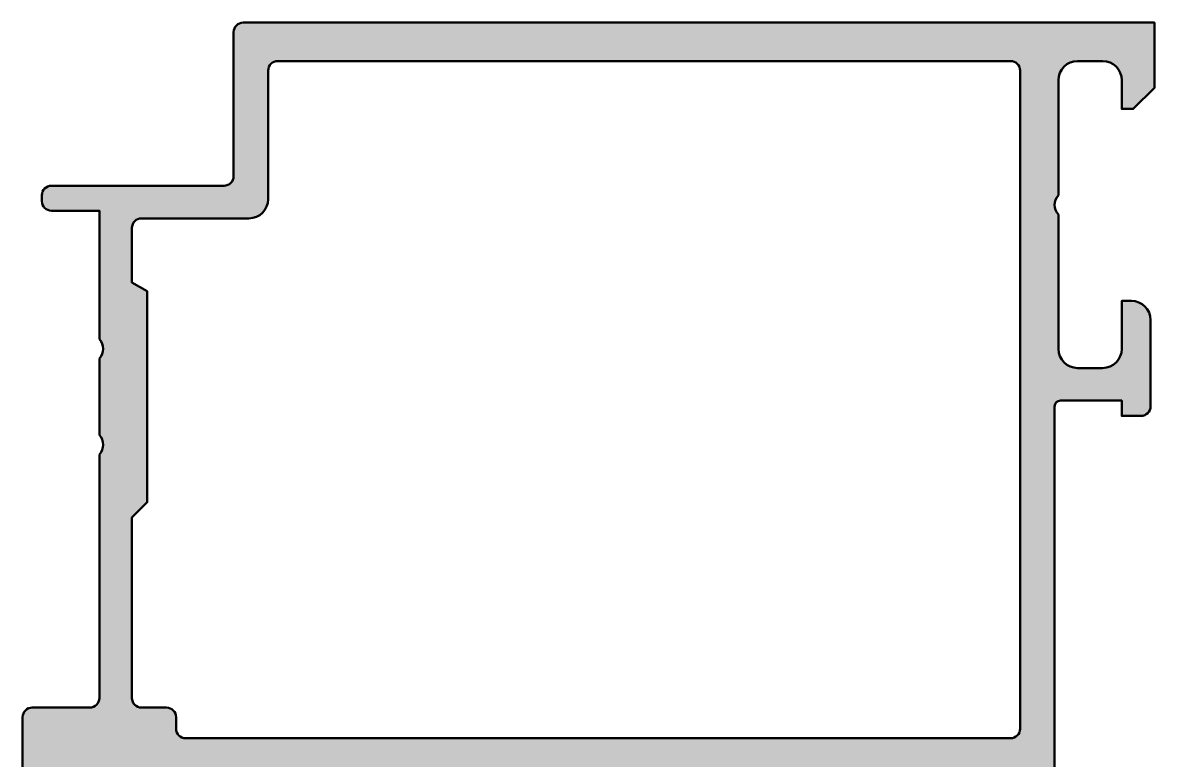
# Model space of a CAD drawing. Extents: x 20 to 83, y 3 to 90.
# Drawn here: x 24 to 83, y 51.6 to 90 of the extents above; entities that cross this region are included whole.
import ezdxf

# ---------------------------------------------------------------- set-up
doc = ezdxf.new("R2010")
doc.units = 0
doc.layers.add('0S-Alu contour', color=7, linetype='Continuous', lineweight=50)
doc.layers.add('0S-Alu hatch', color=252, linetype='Continuous', lineweight=25)

# ---------------------------------------------------------------- blocks, each defined once
blk = doc.blocks.new('438410__7ED22B1E_6EBC_4814_AFDC_07412EA4802B_')
at = {"layer": '0S-Alu hatch'}
h = blk.add_hatch(color=256, dxfattribs=at)
edge = h.paths.add_edge_path()
edge.add_arc((35.49641025641022, 89.501282051282), 0.5, 90, 180)
edge.add_line((34.99641025641022, 89.501282051282), (34.99641025641022, 82.001282051282))
edge.add_ellipse((34.49641025641023, 82.001282051282), major_axis=(-0.4999999999999929, 0), ratio=1, start_angle=89.9999999999992, end_angle=180, ccw=False)
edge.add_line((34.49641025641022, 81.501282051282), (25.49641025641025, 81.50128205128202))
edge.add_arc((25.49641025641025, 81.00128205128198), 0.5000000000000285, 90, 180)
edge.add_line((24.99641025641022, 81.00128205128198), (24.99641025641022, 80.70128205128206))
edge.add_arc((25.49641025641022, 80.701282051282), 0.5, 180, 270)
edge.add_line((25.49641025641022, 80.201282051282), (27.99641025641022, 80.20128205128206))
edge.add_line((27.99641025641022, 80.20128205128206), (27.99641025641022, 73.50128205128202))
edge.add_ellipse((27.47138330241757, 73.00128205128202), major_axis=(-0.7250195186467799, 0), ratio=1, start_angle=136.3986500484086, end_angle=223.6013499515915, ccw=False)
edge.add_line((27.99641025641022, 72.50128205128202), (27.99641025641022, 68.50128205128203))
edge.add_ellipse((27.47138330241756, 68.00128205128203), major_axis=(-0.7250195186467849, 0), ratio=1, start_angle=136.398650048409, end_angle=223.6013499515911, ccw=False)
edge.add_line((27.99641025641022, 67.50128205128203), (27.99641025641022, 54.80128205128202))
edge.add_ellipse((27.49641025641016, 54.80128205128202), major_axis=(-0.500000000000057, 0), ratio=1, start_angle=89.9999999999983, end_angle=180, ccw=False)
edge.add_line((27.49641025641015, 54.30128205128196), (24.49641025641024, 54.30128205128209))
edge.add_arc((24.49641025641021, 53.80128205128211), 0.4999999999999787, 89.99999999999756, 180)
edge.add_line((23.99641025641024, 53.80128205128211), (23.99641025641022, 50.70128205128206))
edge.add_ellipse((23.91757380986712, 50.43376145928888), major_axis=(-0.278895056327505, 0), ratio=1, start_angle=178.8354106258831, end_angle=253.58012358050001, ccw=False)
edge.add_line((24.19641125641024, 50.42809305129041), (24.19641125641024, 49.97449905129053))
edge.add_ellipse((23.9175431607671, 49.96883839181347), major_axis=(-0.2789255417371223, 0), ratio=1, start_angle=106.4245945553505, end_angle=181.1628700728881, ccw=False)
edge.add_line((23.99641025641024, 49.70129505129055), (23.99641025641024, 47.82128405128202))
edge.add_arc((24.29641025641028, 47.82128405128202), 0.3000000000000327, 180, 269.9999999999986)
edge.add_line((24.29641025641027, 47.52128405128199), (25.27638457545297, 47.52128405128199))
edge.add_arc((25.27638457545297, 47.82128405128201), 0.3000000000000256, 270, 360)
edge.add_line((25.576384575453, 47.82128405128201), (25.57638457545301, 50.58128205128205))
edge.add_ellipse((25.69638457545302, 50.58128205128205), major_axis=(-0.1200000000000116, 0), ratio=1, start_angle=269.9999999999966, end_angle=360, ccw=False)
edge.add_line((25.69638457545302, 50.70128205128206), (29.99641025641021, 50.70128205128206))
edge.add_ellipse((29.99641025641021, 50.20128205128204), major_axis=(-0.5000000000000142, 0), ratio=1, start_angle=180, end_angle=270, ccw=False)
edge.add_line((30.49641025641022, 50.20128205128204), (30.49641025641022, 49.50128205128201))
edge.add_line((30.49641025641022, 49.50128205128201), (29.11491479878785, 47.10846172825445))
edge.add_arc((29.23453004105852, 47.03940183593029), 0.1381197846483168, 149.9999999999981, 275.6225775507975)
edge.add_arc((28.75818701523636, 51.87789091312978), 5.000000000000007, 275.6225775507943, 342.2515836439303)
edge.add_ellipse((33.99641025641023, 50.20128205128201), major_axis=(-0.5000000000000469, 0), ratio=1, start_angle=270, end_angle=342.25158364393144, ccw=False)
edge.add_line((33.99641025641023, 50.70128205128206), (67.79641025641035, 50.70128205128206))
edge.add_ellipse((67.79641025641035, 50.20128205128203), major_axis=(-0.5000000000000285, 0), ratio=1, start_angle=197.7484163560691, end_angle=270, ccw=False)
edge.add_arc((73.0346334975842, 51.87789091312977), 4.999999999999981, 197.7484163560693, 264.3774224492041)
edge.add_arc((72.55829047176191, 47.03940183593029), 0.1381197846482897, 264.3774224491984, 390.0000000000042)
edge.add_line((72.67790571403255, 47.10846172825443), (71.29641025641021, 49.50128205128201))
edge.add_line((71.29641025641021, 49.50128205128201), (71.29641025641021, 50.20128205128205))
edge.add_ellipse((71.79641025641021, 50.20128205128205), major_axis=(-0.5, 0), ratio=1, start_angle=270, end_angle=360, ccw=False)
edge.add_line((71.79641025641021, 50.70128205128206), (76.09643593736743, 50.70128205128206))
edge.add_ellipse((76.09643593736743, 50.58128205128205), major_axis=(-0.1199999999999974, 0), ratio=1, start_angle=180, end_angle=270, ccw=False)
edge.add_line((76.21643593736744, 50.58128205128205), (76.21643593736744, 47.82128405128201))
edge.add_arc((76.51643593736745, 47.82128405128201), 0.3000000000000114, 180, 270)
edge.add_line((76.51643593736745, 47.521284051282), (77.49641025641017, 47.52128405128199))
edge.add_arc((77.49641025641017, 47.82128405128203), 0.3000000000000398, 270, 360)
edge.add_line((77.79641025641021, 47.82128405128203), (77.79641025641021, 49.70129505129055))
edge.add_ellipse((77.87527735205342, 49.96883839181352), major_axis=(-0.2789255417371884, 0), ratio=1, start_angle=-1.1628700728750232, end_angle=73.57540544463978, ccw=False)
edge.add_line((77.59640925641021, 49.97449905129052), (77.59640925641018, 50.42809305129058))
edge.add_ellipse((77.87524670295326, 50.43376145928893), major_axis=(-0.2788950563274515, 0), ratio=1, start_angle=-73.5801235805132, end_angle=1.1645893740924862, ccw=False)
edge.add_line((77.79641025641024, 50.70128205128207), (77.79641025641024, 70.001282051282))
edge.add_ellipse((78.09641025641022, 70.001282051282), major_axis=(-0.2999999999999829, 0), ratio=1, start_angle=270.00000000000273, end_angle=360, ccw=False)
edge.add_line((78.0964102564102, 70.30128205128199), (81.29641025641021, 70.3012820512821))
edge.add_line((81.29641025641021, 70.3012820512821), (81.29641025641024, 69.50128205128203))
edge.add_line((81.29641025641024, 69.50128205128203), (82.2964102564102, 69.50128205128203))
edge.add_arc((82.2964102564102, 70.001282051282), 0.4999999999999716, 270, 360)
edge.add_line((82.79641025641018, 70.001282051282), (82.79641025641021, 74.501282051282))
edge.add_arc((81.79641025641023, 74.50128205128205), 0.9999999999999715, 0, 90)
edge.add_line((81.79641025641023, 75.50128205128202), (81.29641025641024, 75.50128205128202))
edge.add_line((81.29641025641024, 75.50128205128202), (81.29641025641024, 73.00128205128205))
edge.add_ellipse((80.29641025641023, 73.00128205128202), major_axis=(-1.000000000000014, 0), ratio=1, start_angle=90, end_angle=180, ccw=False)
edge.add_line((80.29641025641023, 72.001282051282), (78.99641025641023, 72.00128205128203))
edge.add_ellipse((78.99641025641023, 73.00128205128202), major_axis=(-0.9999999999999857, 0), ratio=1, start_angle=0, end_angle=90, ccw=False)
edge.add_line((77.99641025641024, 73.00128205128202), (77.99641025641021, 80.00128205128202))
edge.add_ellipse((78.52141025641023, 80.501282051282), major_axis=(-0.7250000000000041, 0), ratio=1, start_angle=-43.60281897270329, end_angle=43.60281897270329, ccw=False)
edge.add_line((77.99641025641021, 81.00128205128202), (77.99641025641021, 87.00128205128205))
edge.add_ellipse((78.99641025641023, 87.001282051282), major_axis=(-1, 0), ratio=1, start_angle=270, end_angle=360, ccw=False)
edge.add_line((78.99641025641023, 88.001282051282), (80.29641025641021, 88.001282051282))
edge.add_ellipse((80.29641025641021, 87.001282051282), major_axis=(-1, 0), ratio=1, start_angle=180, end_angle=270, ccw=False)
edge.add_line((81.29641025641021, 87.001282051282), (81.29641025641021, 85.501282051282))
edge.add_line((81.29641025641021, 85.501282051282), (81.89641025641023, 85.501282051282))
edge.add_line((81.89641025641023, 85.501282051282), (82.99641025641021, 86.60128205128204))
edge.add_line((82.99641025641021, 86.60128205128204), (82.99641025641021, 90.00128205128202))
edge.add_line((82.99641025641021, 90.00128205128202), (35.49641025641022, 90.00128205128202))
edge = h.paths.add_edge_path()
edge.add_ellipse((37.29641025641022, 87.50128205128202), major_axis=(-0.5, 0), ratio=1, start_angle=270, end_angle=360, ccw=False)
edge.add_line((37.29641025641022, 88.001282051282), (75.49641025641021, 88.001282051282))
edge.add_ellipse((75.49641025641021, 87.50128205128202), major_axis=(-0.5, 0), ratio=1, start_angle=180, end_angle=270, ccw=False)
edge.add_line((75.99641025641023, 87.50128205128202), (75.99641025641023, 53.20128205128206))
edge.add_ellipse((75.49641025641021, 53.20128205128206), major_axis=(-0.5000000000000142, 0), ratio=1, start_angle=90, end_angle=180, ccw=False)
edge.add_line((75.49641025641021, 52.70128205128205), (32.49641025641022, 52.70128205128205))
edge.add_ellipse((32.49641025641022, 53.20128205128206), major_axis=(-0.5, 0), ratio=1, start_angle=0, end_angle=90, ccw=False)
edge.add_line((31.99641025641022, 53.20128205128206), (31.99641025641022, 53.80128205128208))
edge.add_arc((31.49641025641022, 53.80128205128208), 0.5, 0, 90)
edge.add_line((31.49641025641022, 54.30128205128208), (30.19641025641017, 54.30128205128208))
edge.add_ellipse((30.19641025641017, 54.80128205128202), major_axis=(-0.4999999999999432, 0), ratio=1, start_angle=0, end_angle=90, ccw=False)
edge.add_line((29.69641025641023, 54.80128205128202), (29.69641025641023, 64.20128205128205))
edge.add_line((29.69641025641023, 64.20128205128205), (30.49641025641022, 65.001282051282))
edge.add_line((30.49641025641022, 65.001282051282), (30.49641025641022, 76.00128205128202))
edge.add_line((30.49641025641022, 76.00128205128202), (29.69641025641023, 76.46316226663372))
edge.add_line((29.69641025641023, 76.46316226663372), (29.69641025641024, 79.30128205128209))
edge.add_ellipse((30.19641025641024, 79.30128205128209), major_axis=(-0.5, 0), ratio=1, start_angle=270, end_angle=360, ccw=False)
edge.add_line((30.19641025641024, 79.80128205128209), (35.79641025641028, 79.80128205128209))
edge.add_arc((35.79641025641028, 80.80128205128202), 0.999999999999943, 270, 360)
edge.add_line((36.79641025641022, 80.80128205128202), (36.79641025641022, 87.50128205128202))
at = {"layer": '0S-Alu contour', "color": 7}
for points in [[(81.29641025641021, 87.001282051282), (81.29641025641021, 85.501282051282), (81.89641025641023, 85.501282051282), (82.99641025641021, 86.60128205128204), (82.99641025641021, 90.00128205128202), (35.49641025641022, 90.00128205128202)], [(34.99641025641022, 89.501282051282), (34.99641025641022, 82.001282051282)], [(37.29641025641022, 88.001282051282), (75.49641025641021, 88.001282051282)], [(78.99641025641023, 88.001282051282), (80.29641025641021, 88.001282051282)], [(36.79641025641022, 80.80128205128202), (36.79641025641022, 87.50128205128202)], [(75.99641025641023, 87.50128205128202), (75.99641025641023, 53.20128205128206)], [(77.99641025641021, 81.00128205128202), (77.99641025641021, 87.00128205128205)], [(34.49641025641022, 81.501282051282), (25.49641025641025, 81.50128205128202)], [(24.99641025641022, 81.00128205128198), (24.99641025641022, 80.70128205128206)], [(25.49641025641022, 80.201282051282), (27.99641025641022, 80.20128205128206), (27.99641025641022, 73.50128205128202)], [(30.19641025641024, 79.80128205128209), (35.79641025641028, 79.80128205128209)], [(77.99641025641024, 73.00128205128202), (77.99641025641021, 80.00128205128202)], [(29.69641025641023, 54.80128205128202), (29.69641025641023, 64.20128205128205), (30.49641025641022, 65.001282051282), (30.49641025641022, 76.00128205128202), (29.69641025641023, 76.46316226663372), (29.69641025641024, 79.30128205128209)], [(81.79641025641023, 75.50128205128202), (81.29641025641024, 75.50128205128202), (81.29641025641024, 73.00128205128205)], [(82.79641025641018, 70.001282051282), (82.79641025641021, 74.501282051282)], [(27.99641025641022, 72.50128205128202), (27.99641025641022, 68.50128205128203)], [(80.29641025641023, 72.001282051282), (78.99641025641023, 72.00128205128203)], [(78.0964102564102, 70.30128205128199), (81.29641025641021, 70.3012820512821), (81.29641025641024, 69.50128205128203), (82.2964102564102, 69.50128205128203)], [(77.79641025641024, 50.70128205128207), (77.79641025641024, 70.001282051282)], [(27.99641025641022, 67.50128205128203), (27.99641025641022, 54.80128205128202)], [(27.49641025641015, 54.30128205128196), (24.49641025641024, 54.30128205128209)], [(31.49641025641022, 54.30128205128208), (30.19641025641017, 54.30128205128208)], [(23.99641025641024, 53.80128205128211), (23.99641025641022, 50.70128205128206)], [(31.99641025641022, 53.20128205128206), (31.99641025641022, 53.80128205128208)], [(75.49641025641021, 52.70128205128205), (32.49641025641022, 52.70128205128205)], [(24.19641125641024, 50.42809305129041), (24.19641125641024, 49.97449905129053)], [(25.576384575453, 47.82128405128201), (25.57638457545301, 50.58128205128205)], [(25.69638457545302, 50.70128205128206), (29.99641025641021, 50.70128205128206)], [(30.49641025641022, 50.20128205128204), (30.49641025641022, 49.50128205128201), (29.11491479878785, 47.10846172825445)], [(33.99641025641023, 50.70128205128206), (67.79641025641035, 50.70128205128206)], [(72.67790571403255, 47.10846172825443), (71.29641025641021, 49.50128205128201), (71.29641025641021, 50.20128205128205)], [(71.79641025641021, 50.70128205128206), (76.09643593736743, 50.70128205128206)], [(76.21643593736744, 50.58128205128205), (76.21643593736744, 47.82128405128201)], [(77.59640925641021, 49.97449905129052), (77.59640925641018, 50.42809305129058)], [(23.99641025641024, 49.70129505129055), (23.99641025641024, 47.82128405128202)], [(77.79641025641021, 47.82128405128203), (77.79641025641021, 49.70129505129055)], [(24.29641025641027, 47.52128405128199), (25.27638457545297, 47.52128405128199)], [(76.51643593736745, 47.521284051282), (77.49641025641017, 47.52128405128199)]]:
    blk.add_lwpolyline(points, dxfattribs=at)
for centre, radius, start, end in [((35.49641025641022, 89.501282051282), 0.5, 90, 180), ((25.49641025641025, 81.00128205128198), 0.5000000000000285, 90, 180), ((25.49641025641022, 80.701282051282), 0.5, 180, 270), ((35.79641025641028, 80.80128205128202), 0.999999999999943, 270, 0), ((81.79641025641023, 74.50128205128205), 0.9999999999999715, 0, 90), ((82.2964102564102, 70.001282051282), 0.4999999999999716, 270, 0), ((24.49641025641021, 53.80128205128211), 0.4999999999999787, 89.99999999999756, 180), ((31.49641025641022, 53.80128205128208), 0.5, 0, 90), ((28.75818701523636, 51.87789091312978), 5.000000000000007, 275.6225775507943, 342.2515836439303), ((73.0346334975842, 51.87789091312977), 4.999999999999981, 197.7484163560693, 264.3774224492041), ((24.29641025641028, 47.82128405128202), 0.3000000000000327, 180, 269.9999999999986), ((25.27638457545297, 47.82128405128201), 0.3000000000000256, 270, 0), ((76.51643593736745, 47.82128405128201), 0.3000000000000114, 180, 270), ((77.49641025641017, 47.82128405128203), 0.3000000000000398, 270, 0), ((29.23453004105852, 47.03940183593029), 0.1381197846483168, 149.9999999999981, 275.6225775507975), ((72.55829047176191, 47.03940183593029), 0.1381197846482897, 264.3774224491984, 30.00000000000416)]:
    blk.add_arc(centre, radius, start, end, dxfattribs=at)
at = {"layer": '0S-Alu contour', "color": 7, "extrusion": (0, 0, -1)}
for centre, radius, start, end in [((-37.29641025641022, 87.50128205128202), 0.5, 0, 90), ((-75.49641025641021, 87.50128205128202), 0.5, 90, 180), ((-78.99641025641023, 87.001282051282), 1, 0, 90), ((-80.29641025641021, 87.001282051282), 1, 90, 180), ((-34.49641025641023, 82.001282051282), 0.4999999999999929, 180, 270.0000000000008), ((-78.52141025641023, 80.501282051282), 0.7250000000000041, 316.3971810272967, 43.60281897270331), ((-30.19641025641024, 79.30128205128209), 0.5, 0, 90), ((-27.47138330241757, 73.00128205128202), 0.7250195186467799, 136.3986500484085, 223.6013499515914), ((-78.99641025641023, 73.00128205128202), 0.9999999999999857, 270, 0), ((-80.29641025641023, 73.00128205128202), 1.000000000000014, 180, 270), ((-78.09641025641022, 70.001282051282), 0.2999999999999829, 0, 89.99999999999729), ((-27.47138330241756, 68.00128205128203), 0.7250195186467849, 136.3986500484089, 223.601349951591), ((-27.49641025641016, 54.80128205128202), 0.500000000000057, 180, 270.0000000000017), ((-30.19641025641017, 54.80128205128202), 0.4999999999999432, 270, 0), ((-32.49641025641022, 53.20128205128206), 0.5, 270, 0), ((-75.49641025641021, 53.20128205128206), 0.5000000000000142, 180, 270), ((-23.91757380986712, 50.43376145928888), 0.278895056327505, 106.4198764195, 181.1645893741169), ((-25.69638457545302, 50.58128205128205), 0.1200000000000116, 0, 90.0000000000034), ((-29.99641025641021, 50.20128205128204), 0.5000000000000142, 90, 180), ((-33.99641025641023, 50.20128205128201), 0.5000000000000469, 17.74841635606859, 90), ((-67.79641025641035, 50.20128205128203), 0.5000000000000285, 90, 162.2515836439309), ((-71.79641025641021, 50.20128205128205), 0.5, 0, 90), ((-76.09643593736743, 50.58128205128205), 0.1199999999999974, 90, 180), ((-77.87524670295326, 50.43376145928893), 0.2788950563274515, 358.8354106259075, 73.58012358051329), ((-23.9175431607671, 49.96883839181347), 0.2789255417371223, 178.8371299271119, 253.5754054446495), ((-77.87527735205342, 49.96883839181352), 0.2789255417371884, 286.4245945553602, 1.162870072874941)]:
    blk.add_arc(centre, radius, start, end, dxfattribs=at)
blk = doc.blocks.new('439430__43355183_C0E1_4216_8721_8AFB1B114153_')
at = {"layer": '0S-Alu contour', "color": 7}
blk.add_blockref('438410__7ED22B1E_6EBC_4814_AFDC_07412EA4802B_', (0, 0), dxfattribs=at)

msp = doc.modelspace()

# ---------------------------------------------------------------- block references
at = {"layer": '0S-Alu contour', "color": 7}
msp.add_blockref('439430__43355183_C0E1_4216_8721_8AFB1B114153_', (0, 0), dxfattribs=at)

doc.saveas('drawing.dxf')
